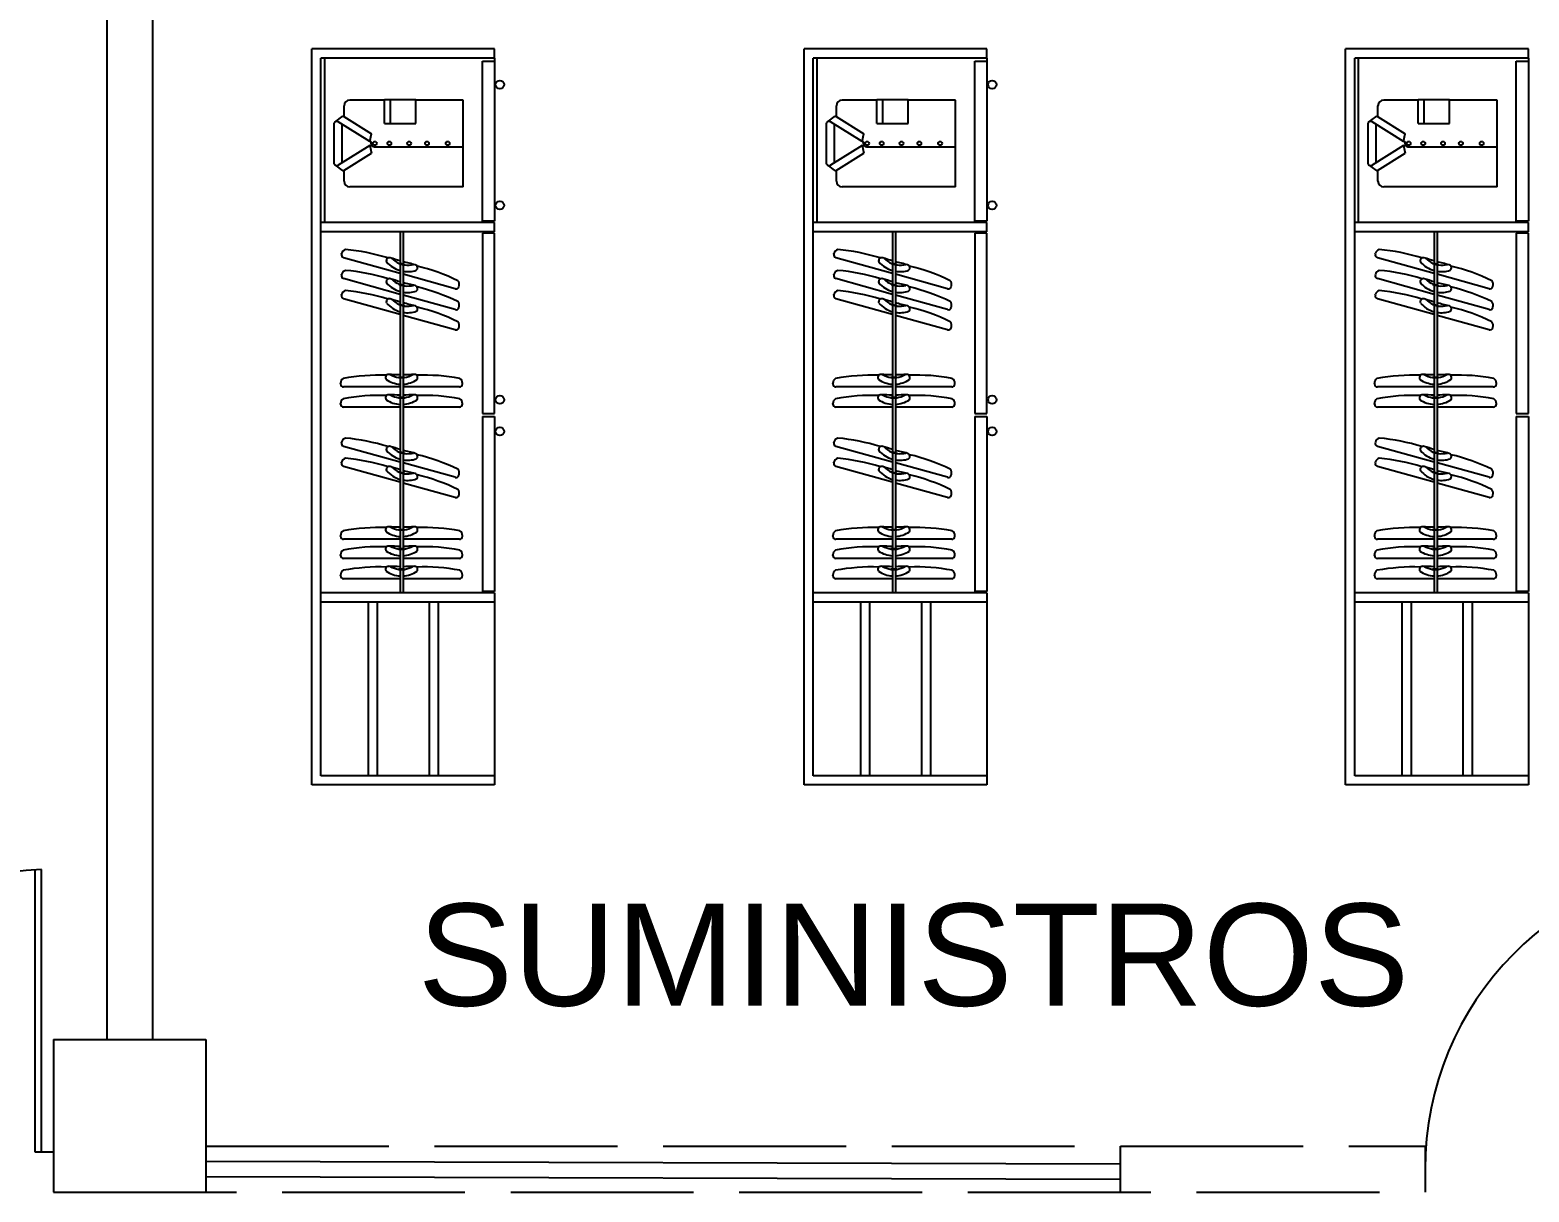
# Model space of a CAD drawing. Header units: millimetres. Extents: x -10 to 320, y -26 to 94.
# Drawn here: x 187.782 to 192.7, y 21.578 to 25.392 of the extents above; entities that cross this region are included whole.
import ezdxf

# ---------------------------------------------------------------- set-up
doc = ezdxf.new("R2010")
doc.units = ezdxf.units.MM
doc.header["$LTSCALE"] = 0.05
doc.linetypes.add('ACAD_ISO02W100', pattern=[15, 12, -3])
for name, color, linetype in [('FURN-L', 1, 'Continuous'), ('FURN-T', 2, 'Continuous'), ('PDF_Text', 7, 'Continuous')]:
    doc.layers.add(name, color=color, linetype=linetype)
doc.styles.add('PDF ArialMT', font='arial.ttf')

msp = doc.modelspace()

# ---------------------------------------------------------------- linework, layer by layer
for p, q in [((188.0343, 29.0783), (188.0343, 22.0784)), ((188.1843, 29.0783), (188.1843, 22.0784)), ((187.7996, 21.7092), (187.7996, 22.6354)), ((187.8196, 21.7092), (187.8196, 22.6364)), ((187.8592, 22.0784), (187.8592, 21.5784)), ((188.3593, 22.0784), (188.3593, 21.5784)), ((187.8592, 21.7092), (187.7996, 21.7094)), ((191.3592, 21.7284), (191.3592, 21.5784)), ((192.3592, 21.7284), (192.3592, 21.5784)), ((191.3592, 21.6699), (188.359, 21.6784)), ((192.3593, 21.6671), (192.3592, 21.6671)), ((191.3592, 21.6199), (188.3589, 21.6284))]:
    msp.add_line(p, q)
at = {"linetype": 'ACAD_ISO02W100'}
for p, q in [((187.8592, 22.0784), (188.3593, 22.0784)), ((188.3593, 21.7284), (192.3592, 21.7284)), ((187.8592, 21.5784), (192.3592, 21.5784)), ((187.8592, 21.5784), (192.3592, 21.5784))]:
    msp.add_line(p, q, dxfattribs=at)
for centre, start in [((187.8593, 21.6371), 92.2691), ((193.3592, 21.6555), 90.5476)]:
    msp.add_arc(centre, 1, start, 180.162)
at = {"layer": 'FURN-L', "color": 7}
for p, q in [((188.7489, 24.7593), (188.7489, 25.2993)), ((190.3641, 24.7593), (190.3641, 25.2993)), ((192.1408, 24.7593), (192.1408, 25.2993)), ((188.8125, 25.1062), (188.8125, 25.1424)), ((188.9447, 25.1614), (188.8315, 25.1614)), ((188.9447, 25.1636), (189.0476, 25.1636)), ((188.9447, 25.0848), (188.9447, 25.1636)), ((188.9645, 25.0848), (188.9645, 25.1636)), ((189.0476, 25.0848), (189.0476, 25.1636)), ((189.2034, 25.1614), (189.0476, 25.1614)), ((189.2034, 24.8764), (189.2034, 25.1614)), ((190.4278, 25.1062), (190.4278, 25.1424)), ((190.5599, 25.1614), (190.4468, 25.1614)), ((190.5599, 25.1636), (190.6628, 25.1636)), ((190.5599, 25.0848), (190.5599, 25.1636)), ((190.5797, 25.0848), (190.5797, 25.1636)), ((190.6628, 25.0848), (190.6628, 25.1636)), ((190.8186, 25.1614), (190.6628, 25.1614)), ((190.8186, 24.8764), (190.8186, 25.1614)), ((192.2045, 25.1062), (192.2045, 25.1424)), ((192.3366, 25.1614), (192.2235, 25.1614)), ((192.3366, 25.1636), (192.4395, 25.1636)), ((192.3366, 25.0848), (192.3366, 25.1636)), ((192.3564, 25.0848), (192.3564, 25.1636)), ((192.4395, 25.0848), (192.4395, 25.1636)), ((192.5953, 25.1614), (192.4395, 25.1614)), ((192.5953, 24.8764), (192.5953, 25.1614)), ((188.7817, 25.0888), (188.8052, 25.1068)), ((188.8968, 25.0256), (188.7935, 25.0901)), ((188.8115, 25.1071), (188.9023, 25.0507)), ((188.9447, 25.0848), (189.0476, 25.0848)), ((190.3969, 25.0888), (190.4204, 25.1068)), ((190.512, 25.0256), (190.4088, 25.0901)), ((190.4267, 25.1071), (190.5175, 25.0507)), ((190.5599, 25.0848), (190.6628, 25.0848)), ((192.1736, 25.0888), (192.1971, 25.1068)), ((192.2887, 25.0256), (192.1855, 25.0901)), ((192.2034, 25.1071), (192.2942, 25.0507)), ((192.3366, 25.0848), (192.4395, 25.0848)), ((188.7789, 25.0811), (188.7789, 24.9558)), ((188.8055, 25.0806), (188.8055, 24.9573)), ((188.8968, 25.0256), (188.9023, 25.0507)), ((190.3941, 25.0811), (190.3941, 24.9558)), ((190.4208, 25.0806), (190.4208, 24.9573)), ((190.512, 25.0256), (190.5175, 25.0507)), ((192.1708, 25.0811), (192.1708, 24.9558)), ((192.1975, 25.0806), (192.1975, 24.9573)), ((192.2887, 25.0256), (192.2942, 25.0507)), ((188.8968, 25.0122), (188.7935, 24.9478)), ((188.8115, 24.9308), (188.9023, 24.9871)), ((188.8968, 25.0256), (188.8977, 25.0256)), ((188.8968, 25.0122), (188.8977, 25.0122)), ((188.8968, 25.0122), (188.9023, 24.9871)), ((188.8977, 25.0256), (188.9015, 25.0256)), ((188.8977, 25.0122), (188.9034, 25.0122)), ((188.9015, 25.0179), (188.9015, 25.0256)), ((188.911, 25.0084), (189.2043, 25.0084)), ((190.512, 25.0122), (190.4088, 24.9478)), ((190.4267, 24.9308), (190.5175, 24.9871)), ((190.512, 25.0256), (190.5129, 25.0256)), ((190.512, 25.0122), (190.5129, 25.0122)), ((190.512, 25.0122), (190.5175, 24.9871)), ((190.5129, 25.0256), (190.5167, 25.0256)), ((190.5129, 25.0122), (190.5186, 25.0122)), ((190.5167, 25.0179), (190.5167, 25.0256)), ((190.5262, 25.0084), (190.8195, 25.0084)), ((192.2887, 25.0122), (192.1855, 24.9478)), ((192.2034, 24.9308), (192.2942, 24.9871)), ((192.2887, 25.0256), (192.2896, 25.0256)), ((192.2887, 25.0122), (192.2896, 25.0122)), ((192.2887, 25.0122), (192.2942, 24.9871)), ((192.2896, 25.0256), (192.2934, 25.0256)), ((192.2896, 25.0122), (192.2953, 25.0122)), ((192.2934, 25.0179), (192.2934, 25.0256)), ((192.3029, 25.0084), (192.5962, 25.0084)), ((188.7817, 24.949), (188.8052, 24.931)), ((190.3969, 24.949), (190.4204, 24.931)), ((192.1736, 24.949), (192.1971, 24.931)), ((188.8125, 24.8954), (188.8125, 24.9316)), ((190.4278, 24.8954), (190.4278, 24.9316)), ((192.2045, 24.8954), (192.2045, 24.9316)), ((189.2034, 24.8764), (188.8315, 24.8764)), ((190.8186, 24.8764), (190.4468, 24.8764)), ((192.5953, 24.8764), (192.2235, 24.8764)), ((188.9963, 24.7293), (188.9963, 23.5493)), ((189.0063, 24.7293), (189.0063, 23.5493)), ((190.6116, 24.7293), (190.6116, 23.5493)), ((190.6216, 24.7293), (190.6216, 23.5493)), ((192.3883, 24.7293), (192.3883, 23.5493)), ((192.3983, 24.7293), (192.3983, 23.5493)), ((188.8039, 24.6564), (188.8043, 24.6579)), ((188.9963, 24.5926), (188.8109, 24.6441)), ((190.4191, 24.6564), (190.4196, 24.6579)), ((190.6116, 24.5926), (190.4261, 24.6441)), ((192.1958, 24.6564), (192.1962, 24.6579)), ((192.3883, 24.5926), (192.2028, 24.6441)), ((188.9933, 24.626), (188.9928, 24.6242)), ((189.0112, 24.6191), (188.9928, 24.6242)), ((189.0117, 24.6209), (188.9933, 24.626)), ((189.177, 24.5425), (189.0063, 24.5898)), ((189.0117, 24.6209), (189.0112, 24.6191)), ((190.6085, 24.626), (190.608, 24.6242)), ((190.6264, 24.6191), (190.608, 24.6242)), ((190.6269, 24.6209), (190.6085, 24.626)), ((190.7923, 24.5425), (190.6216, 24.5898)), ((190.6269, 24.6209), (190.6264, 24.6191)), ((192.3852, 24.626), (192.3847, 24.6242)), ((192.4031, 24.6191), (192.3847, 24.6242)), ((192.4036, 24.6209), (192.3852, 24.626)), ((192.5689, 24.5425), (192.3983, 24.5898)), ((192.4036, 24.6209), (192.4031, 24.6191)), ((188.8039, 24.5878), (188.8043, 24.5893)), ((188.9963, 24.524), (188.8109, 24.5755)), ((188.9933, 24.5574), (188.9928, 24.5556)), ((189.0112, 24.5505), (188.9928, 24.5556)), ((189.0117, 24.5523), (188.9933, 24.5574)), ((189.0117, 24.5523), (189.0112, 24.5505)), ((189.1893, 24.5494), (189.1897, 24.5509)), ((190.4191, 24.5878), (190.4196, 24.5893)), ((190.6116, 24.524), (190.4261, 24.5755)), ((190.6085, 24.5574), (190.608, 24.5556)), ((190.6264, 24.5505), (190.608, 24.5556)), ((190.6269, 24.5523), (190.6085, 24.5574)), ((190.6269, 24.5523), (190.6264, 24.5505)), ((190.8046, 24.5494), (190.805, 24.5509)), ((192.1958, 24.5878), (192.1962, 24.5893)), ((192.3883, 24.524), (192.2028, 24.5755)), ((192.3852, 24.5574), (192.3847, 24.5556)), ((192.4031, 24.5505), (192.3847, 24.5556)), ((192.4036, 24.5523), (192.3852, 24.5574)), ((192.4036, 24.5523), (192.4031, 24.5505)), ((192.5813, 24.5494), (192.5817, 24.5509)), ((188.8039, 24.5216), (188.8043, 24.5231)), ((188.9963, 24.4578), (188.8109, 24.5093)), ((189.177, 24.4739), (189.0063, 24.5212)), ((190.4191, 24.5216), (190.4196, 24.5231)), ((190.6116, 24.4578), (190.4261, 24.5093)), ((190.7923, 24.4739), (190.6216, 24.5212)), ((192.1958, 24.5216), (192.1962, 24.5231)), ((192.3883, 24.4578), (192.2028, 24.5093)), ((192.5689, 24.4739), (192.3983, 24.5212)), ((188.9933, 24.4912), (188.9928, 24.4894)), ((189.0112, 24.4843), (188.9928, 24.4894)), ((189.0117, 24.4861), (188.9933, 24.4912)), ((189.177, 24.4077), (189.0063, 24.455)), ((189.0117, 24.4861), (189.0112, 24.4843)), ((189.1893, 24.4808), (189.1897, 24.4823)), ((190.6085, 24.4912), (190.608, 24.4894)), ((190.6264, 24.4843), (190.608, 24.4894)), ((190.6269, 24.4861), (190.6085, 24.4912)), ((190.7923, 24.4077), (190.6216, 24.455)), ((190.6269, 24.4861), (190.6264, 24.4843)), ((190.8046, 24.4808), (190.805, 24.4823)), ((192.3852, 24.4912), (192.3847, 24.4894)), ((192.4031, 24.4843), (192.3847, 24.4894)), ((192.4036, 24.4861), (192.3852, 24.4912)), ((192.5689, 24.4077), (192.3983, 24.455)), ((192.4036, 24.4861), (192.4031, 24.4843)), ((192.5813, 24.4808), (192.5817, 24.4823)), ((189.1893, 24.4146), (189.1897, 24.4161)), ((190.8046, 24.4146), (190.805, 24.4161)), ((192.5813, 24.4146), (192.5817, 24.4161)), ((188.9916, 24.2515), (188.9916, 24.2496)), ((189.0107, 24.2515), (188.9916, 24.2515)), ((189.0107, 24.2496), (188.9916, 24.2496)), ((189.0107, 24.2515), (189.0107, 24.2496)), ((190.6068, 24.2515), (190.6068, 24.2496)), ((190.6259, 24.2515), (190.6068, 24.2515)), ((190.6259, 24.2496), (190.6068, 24.2496)), ((190.6259, 24.2515), (190.6259, 24.2496)), ((192.3835, 24.2515), (192.3835, 24.2496)), ((192.4026, 24.2515), (192.3835, 24.2515)), ((192.4026, 24.2496), (192.3835, 24.2496)), ((192.4026, 24.2515), (192.4026, 24.2496)), ((188.8009, 24.2302), (188.8009, 24.2317)), ((188.9963, 24.2202), (188.8109, 24.2202)), ((189.1909, 24.2202), (189.0063, 24.2202)), ((189.2009, 24.2302), (189.2009, 24.2317)), ((190.4162, 24.2302), (190.4162, 24.2317)), ((190.6116, 24.2202), (190.4262, 24.2202)), ((190.8062, 24.2202), (190.6216, 24.2202)), ((190.8162, 24.2302), (190.8162, 24.2317)), ((192.1929, 24.2302), (192.1929, 24.2317)), ((192.3883, 24.2202), (192.2029, 24.2202)), ((192.5829, 24.2202), (192.3983, 24.2202)), ((192.5929, 24.2302), (192.5929, 24.2317)), ((188.8009, 24.1638), (188.8009, 24.1653)), ((188.9963, 24.1538), (188.8109, 24.1538)), ((189.0107, 24.1851), (188.9916, 24.1851)), ((188.9916, 24.1851), (188.9916, 24.1832)), ((189.0107, 24.1832), (188.9916, 24.1832)), ((189.1909, 24.1538), (189.0063, 24.1538)), ((189.0107, 24.1851), (189.0107, 24.1832)), ((189.2009, 24.1638), (189.2009, 24.1653)), ((190.4162, 24.1638), (190.4162, 24.1653)), ((190.6116, 24.1538), (190.4262, 24.1538)), ((190.6259, 24.1851), (190.6068, 24.1851)), ((190.6068, 24.1851), (190.6068, 24.1832)), ((190.6259, 24.1832), (190.6068, 24.1832)), ((190.8062, 24.1538), (190.6216, 24.1538)), ((190.6259, 24.1851), (190.6259, 24.1832)), ((190.8162, 24.1638), (190.8162, 24.1653)), ((192.1929, 24.1638), (192.1929, 24.1653)), ((192.3883, 24.1538), (192.2029, 24.1538)), ((192.4026, 24.1851), (192.3835, 24.1851)), ((192.3835, 24.1851), (192.3835, 24.1832)), ((192.4026, 24.1832), (192.3835, 24.1832)), ((192.5829, 24.1538), (192.3983, 24.1538)), ((192.4026, 24.1851), (192.4026, 24.1832)), ((192.5929, 24.1638), (192.5929, 24.1653)), ((188.8039, 24.0375), (188.8043, 24.039)), ((188.9963, 23.9737), (188.8109, 24.0252)), ((188.9933, 24.0071), (188.9928, 24.0053)), ((189.0112, 24.0002), (188.9928, 24.0053)), ((189.0117, 24.002), (188.9933, 24.0071)), ((189.0117, 24.002), (189.0112, 24.0002)), ((190.4191, 24.0375), (190.4196, 24.039)), ((190.6116, 23.9737), (190.4261, 24.0252)), ((190.6085, 24.0071), (190.608, 24.0053)), ((190.6264, 24.0002), (190.608, 24.0053)), ((190.6269, 24.002), (190.6085, 24.0071)), ((190.6269, 24.002), (190.6264, 24.0002)), ((192.1958, 24.0375), (192.1962, 24.039)), ((192.3883, 23.9737), (192.2028, 24.0252)), ((192.3852, 24.0071), (192.3847, 24.0053)), ((192.4031, 24.0002), (192.3847, 24.0053)), ((192.4036, 24.002), (192.3852, 24.0071)), ((192.4036, 24.002), (192.4031, 24.0002)), ((188.8039, 23.9713), (188.8043, 23.9728)), ((188.9963, 23.9075), (188.8109, 23.959)), ((189.177, 23.9236), (189.0063, 23.9709)), ((190.4191, 23.9713), (190.4196, 23.9728)), ((190.6116, 23.9075), (190.4261, 23.959)), ((190.7923, 23.9236), (190.6216, 23.9709)), ((192.1958, 23.9713), (192.1962, 23.9728)), ((192.3883, 23.9075), (192.2028, 23.959)), ((192.5689, 23.9236), (192.3983, 23.9709)), ((188.9933, 23.9409), (188.9928, 23.9391)), ((189.0112, 23.934), (188.9928, 23.9391)), ((189.0117, 23.9358), (188.9933, 23.9409)), ((189.177, 23.8574), (189.0063, 23.9048)), ((189.0117, 23.9358), (189.0112, 23.934)), ((189.1893, 23.9305), (189.1897, 23.932)), ((190.6085, 23.9409), (190.608, 23.9391)), ((190.6264, 23.934), (190.608, 23.9391)), ((190.6269, 23.9358), (190.6085, 23.9409)), ((190.7923, 23.8574), (190.6216, 23.9048)), ((190.6269, 23.9358), (190.6264, 23.934)), ((190.8046, 23.9305), (190.805, 23.932)), ((192.3852, 23.9409), (192.3847, 23.9391)), ((192.4031, 23.934), (192.3847, 23.9391)), ((192.4036, 23.9358), (192.3852, 23.9409)), ((192.5689, 23.8574), (192.3983, 23.9048)), ((192.4036, 23.9358), (192.4031, 23.934)), ((192.5813, 23.9305), (192.5817, 23.932)), ((189.1893, 23.8643), (189.1897, 23.8658)), ((190.8046, 23.8643), (190.805, 23.8658)), ((192.5813, 23.8643), (192.5817, 23.8658)), ((188.8009, 23.7304), (188.8009, 23.7319)), ((188.9963, 23.7204), (188.8109, 23.7204)), ((188.9916, 23.7517), (188.9916, 23.7498)), ((189.0107, 23.7517), (188.9916, 23.7517)), ((189.0107, 23.7498), (188.9916, 23.7498)), ((189.1909, 23.7204), (189.0063, 23.7204)), ((189.0107, 23.7517), (189.0107, 23.7498)), ((189.2009, 23.7304), (189.2009, 23.7319)), ((190.4162, 23.7304), (190.4162, 23.7319)), ((190.6116, 23.7204), (190.4262, 23.7204)), ((190.6068, 23.7517), (190.6068, 23.7498)), ((190.6259, 23.7517), (190.6068, 23.7517)), ((190.6259, 23.7498), (190.6068, 23.7498)), ((190.8062, 23.7204), (190.6216, 23.7204)), ((190.6259, 23.7517), (190.6259, 23.7498)), ((190.8162, 23.7304), (190.8162, 23.7319)), ((192.1929, 23.7304), (192.1929, 23.7319)), ((192.3883, 23.7204), (192.2029, 23.7204)), ((192.3835, 23.7517), (192.3835, 23.7498)), ((192.4026, 23.7517), (192.3835, 23.7517)), ((192.4026, 23.7498), (192.3835, 23.7498)), ((192.5829, 23.7204), (192.3983, 23.7204)), ((192.4026, 23.7517), (192.4026, 23.7498)), ((192.5929, 23.7304), (192.5929, 23.7319)), ((188.8009, 23.6673), (188.8009, 23.6688)), ((188.9963, 23.6573), (188.8109, 23.6573)), ((189.0107, 23.6886), (188.9916, 23.6886)), ((188.9916, 23.6886), (188.9916, 23.6867)), ((189.0107, 23.6867), (188.9916, 23.6867)), ((189.1909, 23.6573), (189.0063, 23.6573)), ((189.0107, 23.6886), (189.0107, 23.6867)), ((189.2009, 23.6673), (189.2009, 23.6688)), ((190.4162, 23.6673), (190.4162, 23.6688)), ((190.6116, 23.6573), (190.4262, 23.6573)), ((190.6259, 23.6886), (190.6068, 23.6886)), ((190.6068, 23.6886), (190.6068, 23.6867)), ((190.6259, 23.6867), (190.6068, 23.6867)), ((190.8062, 23.6573), (190.6216, 23.6573)), ((190.6259, 23.6886), (190.6259, 23.6867)), ((190.8162, 23.6673), (190.8162, 23.6688)), ((192.1929, 23.6673), (192.1929, 23.6688)), ((192.3883, 23.6573), (192.2029, 23.6573)), ((192.4026, 23.6886), (192.3835, 23.6886)), ((192.3835, 23.6886), (192.3835, 23.6867)), ((192.4026, 23.6867), (192.3835, 23.6867)), ((192.5829, 23.6573), (192.3983, 23.6573)), ((192.4026, 23.6886), (192.4026, 23.6867)), ((192.5929, 23.6673), (192.5929, 23.6688)), ((188.9916, 23.6222), (188.9916, 23.6203)), ((189.0107, 23.6222), (188.9916, 23.6222)), ((189.0107, 23.6203), (188.9916, 23.6203)), ((189.0107, 23.6222), (189.0107, 23.6203)), ((190.6068, 23.6222), (190.6068, 23.6203)), ((190.6259, 23.6222), (190.6068, 23.6222)), ((190.6259, 23.6203), (190.6068, 23.6203)), ((190.6259, 23.6222), (190.6259, 23.6203)), ((192.3835, 23.6222), (192.3835, 23.6203)), ((192.4026, 23.6222), (192.3835, 23.6222)), ((192.4026, 23.6203), (192.3835, 23.6203)), ((192.4026, 23.6222), (192.4026, 23.6203)), ((188.8009, 23.6009), (188.8009, 23.6024)), ((188.9963, 23.5909), (188.8109, 23.5909)), ((189.1909, 23.5909), (189.0063, 23.5909)), ((189.2009, 23.6009), (189.2009, 23.6024)), ((190.4162, 23.6009), (190.4162, 23.6024)), ((190.6116, 23.5909), (190.4262, 23.5909)), ((190.8062, 23.5909), (190.6216, 23.5909)), ((190.8162, 23.6009), (190.8162, 23.6024)), ((192.1929, 23.6009), (192.1929, 23.6024)), ((192.3883, 23.5909), (192.2029, 23.5909)), ((192.5829, 23.5909), (192.3983, 23.5909)), ((192.5929, 23.6009), (192.5929, 23.6024))]:
    msp.add_line(p, q, dxfattribs=at)
for centre, radius in [((189.3235, 25.2124), 0.0137), ((190.9388, 25.2124), 0.0137), ((188.9134, 25.0194), 0.0063), ((188.9611, 25.0194), 0.0063), ((189.026, 25.0194), 0.0063), ((189.0847, 25.0194), 0.0063), ((189.1526, 25.0194), 0.0063), ((190.5286, 25.0194), 0.0063), ((190.5764, 25.0194), 0.0063), ((190.6412, 25.0194), 0.0063), ((190.6999, 25.0194), 0.0063), ((190.7679, 25.0194), 0.0063), ((192.3053, 25.0194), 0.0063), ((192.353, 25.0194), 0.0063), ((192.4179, 25.0194), 0.0063), ((192.4766, 25.0194), 0.0063), ((192.5446, 25.0194), 0.0063), ((189.3235, 24.8161), 0.0137), ((190.9388, 24.8161), 0.0137), ((189.3235, 24.1782), 0.0137), ((190.9388, 24.1782), 0.0137), ((189.3235, 24.0741), 0.0137), ((190.9388, 24.0741), 0.0137)]:
    msp.add_circle(centre, radius, dxfattribs=at)
for centre, radius, start, end in [((188.8315, 25.1424), 0.019, 90, 180), ((190.4468, 25.1424), 0.019, 90, 180), ((192.2235, 25.1424), 0.019, 90, 180), ((188.7884, 25.0821), 0.0095, 57.2243, 180), ((188.8085, 25.1034), 0.00475, 50.6179, 134.086), ((190.4036, 25.0821), 0.0095, 57.2243, 180), ((190.4237, 25.1034), 0.00475, 50.6179, 134.086), ((192.1803, 25.0821), 0.0095, 57.2243, 180), ((192.2004, 25.1034), 0.00475, 50.6179, 134.086), ((188.911, 25.0179), 0.0095, 180, 270), ((190.5262, 25.0179), 0.0095, 180, 270), ((192.3029, 25.0179), 0.0095, 180, 270), ((188.7884, 24.9558), 0.0095, 180, 302.7757), ((190.4036, 24.9558), 0.0095, 180, 302.7757), ((192.1803, 24.9558), 0.0095, 180, 302.7757), ((188.8085, 24.9345), 0.00475, 225.914, 309.3821), ((188.8315, 24.8954), 0.019, 180, 270), ((190.4237, 24.9345), 0.00475, 225.914, 309.3821), ((190.4468, 24.8954), 0.019, 180, 270), ((192.2004, 24.9345), 0.00475, 225.914, 309.3821), ((192.2235, 24.8954), 0.019, 180, 270), ((188.8135, 24.6537), 0.01, 164.4857, 254.4857), ((188.8224, 24.6535), 0.0186, 107.8829, 166.3477), ((188.7556, 23.9975), 0.6765, 72.6919, 84.8202), ((188.9611, 24.6343), 0.01, 71.2987, 202.8141), ((188.1621, 22.048), 2.7169, 72.1187, 72.8281), ((189.0344, 24.7113), 0.0952, 226.6612, 244.524), ((190.4288, 24.6537), 0.01, 164.4857, 254.4857), ((190.4376, 24.6535), 0.0186, 107.8829, 166.3477), ((190.3709, 23.9975), 0.6765, 72.6919, 84.8202), ((190.5763, 24.6343), 0.01, 71.2987, 202.8141), ((189.7774, 22.048), 2.7169, 72.1187, 72.8281), ((190.6496, 24.7113), 0.0952, 226.6612, 244.524), ((192.2055, 24.6537), 0.01, 164.4857, 254.4857), ((192.2143, 24.6535), 0.0186, 107.8829, 166.3477), ((192.1475, 23.9975), 0.6765, 72.6919, 84.8202), ((192.353, 24.6343), 0.01, 71.2987, 202.8141), ((191.5541, 22.048), 2.7169, 72.1187, 72.8281), ((192.4263, 24.7113), 0.0952, 226.6612, 244.524), ((188.8224, 24.5849), 0.0186, 107.8829, 166.3477), ((188.7556, 23.9289), 0.6765, 72.6919, 84.8202), ((189.0222, 24.6913), 0.0931, 220.8468, 253.9483), ((188.3951, 21.9833), 2.7169, 76.1433, 76.9977), ((189.0206, 24.6917), 0.0931, 261.2136, 288.1246), ((189.0205, 24.7152), 0.0952, 264.4474, 282.3103), ((189.0436, 24.6113), 0.01, 306.1573, 77.6727), ((188.9069, 24.0018), 0.6319, 63.7916, 76.7296), ((190.4376, 24.5849), 0.0186, 107.8829, 166.3477), ((190.3709, 23.9289), 0.6765, 72.6919, 84.8202), ((190.6375, 24.6913), 0.0931, 220.8468, 253.9483), ((190.0103, 21.9833), 2.7169, 76.1433, 76.9977), ((190.6358, 24.6917), 0.0931, 261.2136, 288.1246), ((190.6357, 24.7152), 0.0952, 264.4474, 282.3103), ((190.6588, 24.6113), 0.01, 306.1573, 77.6727), ((190.5222, 24.0018), 0.6319, 63.7916, 76.7296), ((192.2143, 24.5849), 0.0186, 107.8829, 166.3477), ((192.1475, 23.9289), 0.6765, 72.6919, 84.8202), ((192.4142, 24.6913), 0.0931, 220.8468, 253.9483), ((191.787, 21.9833), 2.7169, 76.1433, 76.9977), ((192.4125, 24.6917), 0.0931, 261.2136, 288.1246), ((192.4124, 24.7152), 0.0952, 264.4474, 282.3103), ((192.4355, 24.6113), 0.01, 306.1573, 77.6727), ((192.2989, 24.0018), 0.6319, 63.7916, 76.7296), ((188.8135, 24.5851), 0.01, 164.4857, 254.4857), ((188.9611, 24.5657), 0.01, 71.2987, 202.8141), ((189.0222, 24.6226), 0.0931, 220.8468, 253.9483), ((188.1621, 21.9794), 2.7169, 72.1187, 72.8281), ((189.0344, 24.6427), 0.0952, 226.6612, 244.524), ((188.3951, 21.9147), 2.7169, 76.1433, 76.9977), ((189.0205, 24.6465), 0.0952, 264.4474, 282.3103), ((189.0436, 24.5427), 0.01, 306.1573, 77.6727), ((188.9069, 23.9332), 0.6319, 63.7916, 76.7296), ((189.1797, 24.5521), 0.01, 254.4857, 344.4857), ((189.172, 24.5565), 0.0186, 342.6238, 41.0885), ((190.4288, 24.5851), 0.01, 164.4857, 254.4857), ((190.5763, 24.5657), 0.01, 71.2987, 202.8141), ((190.6375, 24.6226), 0.0931, 220.8468, 253.9483), ((189.7774, 21.9794), 2.7169, 72.1187, 72.8281), ((190.6496, 24.6427), 0.0952, 226.6612, 244.524), ((190.0103, 21.9147), 2.7169, 76.1433, 76.9977), ((190.6357, 24.6465), 0.0952, 264.4474, 282.3103), ((190.6588, 24.5427), 0.01, 306.1573, 77.6727), ((190.5222, 23.9332), 0.6319, 63.7916, 76.7296), ((190.7949, 24.5521), 0.01, 254.4857, 344.4857), ((190.7872, 24.5565), 0.0186, 342.6238, 41.0885), ((192.2055, 24.5851), 0.01, 164.4857, 254.4857), ((192.353, 24.5657), 0.01, 71.2987, 202.8141), ((192.4142, 24.6226), 0.0931, 220.8468, 253.9483), ((191.5541, 21.9794), 2.7169, 72.1187, 72.8281), ((192.4263, 24.6427), 0.0952, 226.6612, 244.524), ((191.787, 21.9147), 2.7169, 76.1433, 76.9977), ((192.4124, 24.6465), 0.0952, 264.4474, 282.3103), ((192.4355, 24.5427), 0.01, 306.1573, 77.6727), ((192.2989, 23.9332), 0.6319, 63.7916, 76.7296), ((192.5716, 24.5521), 0.01, 254.4857, 344.4857), ((192.5639, 24.5565), 0.0186, 342.6238, 41.0885), ((188.8135, 24.5189), 0.01, 164.4857, 254.4857), ((188.8224, 24.5187), 0.0186, 107.8829, 166.3477), ((188.7556, 23.8627), 0.6765, 72.6919, 84.8202), ((188.9611, 24.4995), 0.01, 71.2987, 202.8141), ((189.0222, 24.5565), 0.0931, 220.8468, 253.9483), ((188.1621, 21.9132), 2.7169, 72.1187, 72.8281), ((189.0344, 24.5765), 0.0952, 226.6612, 244.524), ((189.0206, 24.6231), 0.0931, 261.2136, 288.1246), ((188.3951, 21.8485), 2.7169, 76.1433, 76.9977), ((189.172, 24.4879), 0.0186, 342.6238, 41.0885), ((190.4288, 24.5189), 0.01, 164.4857, 254.4857), ((190.4376, 24.5187), 0.0186, 107.8829, 166.3477), ((190.3709, 23.8627), 0.6765, 72.6919, 84.8202), ((190.5763, 24.4995), 0.01, 71.2987, 202.8141), ((190.6375, 24.5565), 0.0931, 220.8468, 253.9483), ((189.7774, 21.9132), 2.7169, 72.1187, 72.8281), ((190.6496, 24.5765), 0.0952, 226.6612, 244.524), ((190.6358, 24.6231), 0.0931, 261.2136, 288.1246), ((190.0103, 21.8485), 2.7169, 76.1433, 76.9977), ((190.7872, 24.4879), 0.0186, 342.6238, 41.0885), ((192.2055, 24.5189), 0.01, 164.4857, 254.4857), ((192.2143, 24.5187), 0.0186, 107.8829, 166.3477), ((192.1475, 23.8627), 0.6765, 72.6919, 84.8202), ((192.353, 24.4995), 0.01, 71.2987, 202.8141), ((192.4142, 24.5565), 0.0931, 220.8468, 253.9483), ((191.5541, 21.9132), 2.7169, 72.1187, 72.8281), ((192.4263, 24.5765), 0.0952, 226.6612, 244.524), ((192.4125, 24.6231), 0.0931, 261.2136, 288.1246), ((191.787, 21.8485), 2.7169, 76.1433, 76.9977), ((192.5639, 24.4879), 0.0186, 342.6238, 41.0885), ((189.0206, 24.5569), 0.0931, 261.2136, 288.1246), ((189.0205, 24.5804), 0.0952, 264.4474, 282.3103), ((189.0436, 24.4765), 0.01, 306.1573, 77.6727), ((188.9069, 23.867), 0.6319, 63.7916, 76.7296), ((189.1797, 24.4835), 0.01, 254.4857, 344.4857), ((190.6358, 24.5569), 0.0931, 261.2136, 288.1246), ((190.6357, 24.5804), 0.0952, 264.4474, 282.3103), ((190.6588, 24.4765), 0.01, 306.1573, 77.6727), ((190.5222, 23.867), 0.6319, 63.7916, 76.7296), ((190.7949, 24.4835), 0.01, 254.4857, 344.4857), ((192.4125, 24.5569), 0.0931, 261.2136, 288.1246), ((192.4124, 24.5804), 0.0952, 264.4474, 282.3103), ((192.4355, 24.4765), 0.01, 306.1573, 77.6727), ((192.2989, 23.867), 0.6319, 63.7916, 76.7296), ((192.5716, 24.4835), 0.01, 254.4857, 344.4857), ((189.1797, 24.4173), 0.01, 254.4857, 344.4857), ((189.172, 24.4217), 0.0186, 342.6238, 41.0885), ((190.7949, 24.4173), 0.01, 254.4857, 344.4857), ((190.7872, 24.4217), 0.0186, 342.6238, 41.0885), ((192.5716, 24.4173), 0.01, 254.4857, 344.4857), ((192.5639, 24.4217), 0.0186, 342.6238, 41.0885), ((188.8195, 24.2323), 0.0186, 123.3972, 181.8619), ((188.9307, 23.5823), 0.6765, 88.2062, 100.3345), ((188.9583, 24.2509), 0.01, 86.813, 218.3284), ((188.8803, 21.5451), 2.7169, 87.5512, 88.3424), ((189.0083, 24.3447), 0.0952, 242.1755, 260.0383), ((189.122, 21.5451), 2.7169, 91.6576, 92.4488), ((188.9939, 24.3447), 0.0952, 279.9617, 297.8245), ((189.044, 24.2509), 0.01, 321.6716, 93.187), ((189.0753, 23.627), 0.6319, 79.3059, 92.2439), ((189.1823, 24.2323), 0.0186, 358.1381, 56.6028), ((190.4348, 24.2323), 0.0186, 123.3972, 181.8619), ((190.5459, 23.5823), 0.6765, 88.2062, 100.3345), ((190.5735, 24.2509), 0.01, 86.813, 218.3284), ((190.4955, 21.5451), 2.7169, 87.5512, 88.3424), ((190.6236, 24.3447), 0.0952, 242.1755, 260.0383), ((190.7372, 21.5451), 2.7169, 91.6576, 92.4488), ((190.6092, 24.3447), 0.0952, 279.9617, 297.8245), ((190.6592, 24.2509), 0.01, 321.6716, 93.187), ((190.6906, 23.627), 0.6319, 79.3059, 92.2439), ((190.7976, 24.2323), 0.0186, 358.1381, 56.6028), ((192.2115, 24.2323), 0.0186, 123.3972, 181.8619), ((192.3226, 23.5823), 0.6765, 88.2062, 100.3345), ((192.3502, 24.2509), 0.01, 86.813, 218.3284), ((192.2722, 21.5451), 2.7169, 87.5512, 88.3424), ((192.4002, 24.3447), 0.0952, 242.1755, 260.0383), ((192.5139, 21.5451), 2.7169, 91.6576, 92.4488), ((192.3859, 24.3447), 0.0952, 279.9617, 297.8245), ((192.4359, 24.2509), 0.01, 321.6716, 93.187), ((192.4673, 23.627), 0.6319, 79.3059, 92.2439), ((192.5743, 24.2323), 0.0186, 358.1381, 56.6028), ((188.8109, 24.2302), 0.01, 180, 270), ((189.002, 24.3221), 0.0931, 236.3611, 266.5112), ((189.0003, 24.3221), 0.0931, 273.7473, 303.6389), ((189.1909, 24.2302), 0.01, 270, 0), ((190.4262, 24.2302), 0.01, 180, 270), ((190.6172, 24.3221), 0.0931, 236.3611, 266.5112), ((190.6155, 24.3221), 0.0931, 273.7473, 303.6389), ((190.8062, 24.2302), 0.01, 270, 0), ((192.2029, 24.2302), 0.01, 180, 270), ((192.3939, 24.3221), 0.0931, 236.3611, 266.5112), ((192.3922, 24.3221), 0.0931, 273.7473, 303.6389), ((192.5829, 24.2302), 0.01, 270, 0), ((188.8195, 24.1659), 0.0186, 123.3972, 181.8619), ((188.8109, 24.1638), 0.01, 180, 270), ((188.9307, 23.5159), 0.6765, 88.2062, 100.3345), ((188.9583, 24.1845), 0.01, 86.813, 218.3284), ((189.002, 24.2557), 0.0931, 236.3611, 266.5112), ((188.8803, 21.4787), 2.7169, 87.5512, 88.3424), ((189.0083, 24.2783), 0.0952, 242.1755, 260.0383), ((189.122, 21.4787), 2.7169, 91.6576, 92.4488), ((189.0003, 24.2557), 0.0931, 273.7473, 303.6389), ((188.9939, 24.2783), 0.0952, 279.9617, 297.8245), ((189.044, 24.1845), 0.01, 321.6716, 93.187), ((189.0753, 23.5606), 0.6319, 79.3059, 92.2439), ((189.1909, 24.1638), 0.01, 270, 0), ((189.1823, 24.1659), 0.0186, 358.1381, 56.6028), ((190.4348, 24.1659), 0.0186, 123.3972, 181.8619), ((190.4262, 24.1638), 0.01, 180, 270), ((190.5459, 23.5159), 0.6765, 88.2062, 100.3345), ((190.5735, 24.1845), 0.01, 86.813, 218.3284), ((190.6172, 24.2557), 0.0931, 236.3611, 266.5112), ((190.4955, 21.4787), 2.7169, 87.5512, 88.3424), ((190.6236, 24.2783), 0.0952, 242.1755, 260.0383), ((190.7372, 21.4787), 2.7169, 91.6576, 92.4488), ((190.6155, 24.2557), 0.0931, 273.7473, 303.6389), ((190.6092, 24.2783), 0.0952, 279.9617, 297.8245), ((190.6592, 24.1845), 0.01, 321.6716, 93.187), ((190.6906, 23.5606), 0.6319, 79.3059, 92.2439), ((190.8062, 24.1638), 0.01, 270, 0), ((190.7976, 24.1659), 0.0186, 358.1381, 56.6028), ((192.2115, 24.1659), 0.0186, 123.3972, 181.8619), ((192.2029, 24.1638), 0.01, 180, 270), ((192.3226, 23.5159), 0.6765, 88.2062, 100.3345), ((192.3502, 24.1845), 0.01, 86.813, 218.3284), ((192.3939, 24.2557), 0.0931, 236.3611, 266.5112), ((192.2722, 21.4787), 2.7169, 87.5512, 88.3424), ((192.4002, 24.2783), 0.0952, 242.1755, 260.0383), ((192.5139, 21.4787), 2.7169, 91.6576, 92.4488), ((192.3922, 24.2557), 0.0931, 273.7473, 303.6389), ((192.3859, 24.2783), 0.0952, 279.9617, 297.8245), ((192.4359, 24.1845), 0.01, 321.6716, 93.187), ((192.4673, 23.5606), 0.6319, 79.3059, 92.2439), ((192.5829, 24.1638), 0.01, 270, 0), ((192.5743, 24.1659), 0.0186, 358.1381, 56.6028), ((188.8224, 24.0346), 0.0186, 107.8829, 166.3477), ((188.7556, 23.3786), 0.6765, 72.6919, 84.8202), ((190.4376, 24.0346), 0.0186, 107.8829, 166.3477), ((190.3709, 23.3786), 0.6765, 72.6919, 84.8202), ((192.2143, 24.0346), 0.0186, 107.8829, 166.3477), ((192.1475, 23.3786), 0.6765, 72.6919, 84.8202), ((188.8135, 24.0348), 0.01, 164.4857, 254.4857), ((188.9611, 24.0154), 0.01, 71.2987, 202.8141), ((189.0222, 24.0724), 0.0931, 220.8468, 253.9483), ((188.1621, 21.4291), 2.7169, 72.1187, 72.8281), ((189.0344, 24.0924), 0.0952, 226.6612, 244.524), ((188.3951, 21.3644), 2.7169, 76.1433, 76.9977), ((189.0205, 24.0963), 0.0952, 264.4474, 282.3103), ((189.0436, 23.9924), 0.01, 306.1573, 77.6727), ((190.4288, 24.0348), 0.01, 164.4857, 254.4857), ((190.5763, 24.0154), 0.01, 71.2987, 202.8141), ((190.6375, 24.0724), 0.0931, 220.8468, 253.9483), ((189.7774, 21.4291), 2.7169, 72.1187, 72.8281), ((190.6496, 24.0924), 0.0952, 226.6612, 244.524), ((190.0103, 21.3644), 2.7169, 76.1433, 76.9977), ((190.6357, 24.0963), 0.0952, 264.4474, 282.3103), ((190.6588, 23.9924), 0.01, 306.1573, 77.6727), ((192.2055, 24.0348), 0.01, 164.4857, 254.4857), ((192.353, 24.0154), 0.01, 71.2987, 202.8141), ((192.4142, 24.0724), 0.0931, 220.8468, 253.9483), ((191.5541, 21.4291), 2.7169, 72.1187, 72.8281), ((192.4263, 24.0924), 0.0952, 226.6612, 244.524), ((191.787, 21.3644), 2.7169, 76.1433, 76.9977), ((192.4124, 24.0963), 0.0952, 264.4474, 282.3103), ((192.4355, 23.9924), 0.01, 306.1573, 77.6727), ((188.8135, 23.9686), 0.01, 164.4857, 254.4857), ((188.8224, 23.9684), 0.0186, 107.8829, 166.3477), ((188.7556, 23.3124), 0.6765, 72.6919, 84.8202), ((188.9611, 23.9492), 0.01, 71.2987, 202.8141), ((188.1621, 21.3629), 2.7169, 72.1187, 72.8281), ((189.0344, 24.0262), 0.0952, 226.6612, 244.524), ((189.0206, 24.0728), 0.0931, 261.2136, 288.1246), ((188.9069, 23.3829), 0.6319, 63.7916, 76.7296), ((190.4288, 23.9686), 0.01, 164.4857, 254.4857), ((190.4376, 23.9684), 0.0186, 107.8829, 166.3477), ((190.3709, 23.3124), 0.6765, 72.6919, 84.8202), ((190.5763, 23.9492), 0.01, 71.2987, 202.8141), ((189.7774, 21.3629), 2.7169, 72.1187, 72.8281), ((190.6496, 24.0262), 0.0952, 226.6612, 244.524), ((190.6358, 24.0728), 0.0931, 261.2136, 288.1246), ((190.5222, 23.3829), 0.6319, 63.7916, 76.7296), ((192.2055, 23.9686), 0.01, 164.4857, 254.4857), ((192.2143, 23.9684), 0.0186, 107.8829, 166.3477), ((192.1475, 23.3124), 0.6765, 72.6919, 84.8202), ((192.353, 23.9492), 0.01, 71.2987, 202.8141), ((191.5541, 21.3629), 2.7169, 72.1187, 72.8281), ((192.4263, 24.0262), 0.0952, 226.6612, 244.524), ((192.4125, 24.0728), 0.0931, 261.2136, 288.1246), ((192.2989, 23.3829), 0.6319, 63.7916, 76.7296), ((189.0222, 24.0062), 0.0931, 220.8468, 253.9483), ((188.3951, 21.2982), 2.7169, 76.1433, 76.9977), ((189.0206, 24.0066), 0.0931, 261.2136, 288.1246), ((189.0205, 24.0301), 0.0952, 264.4474, 282.3103), ((189.0436, 23.9263), 0.01, 306.1573, 77.6727), ((188.9069, 23.3167), 0.6319, 63.7916, 76.7296), ((189.1797, 23.9332), 0.01, 254.4857, 344.4857), ((189.172, 23.9376), 0.0186, 342.6238, 41.0885), ((190.6375, 24.0062), 0.0931, 220.8468, 253.9483), ((190.0103, 21.2982), 2.7169, 76.1433, 76.9977), ((190.6358, 24.0066), 0.0931, 261.2136, 288.1246), ((190.6357, 24.0301), 0.0952, 264.4474, 282.3103), ((190.6588, 23.9263), 0.01, 306.1573, 77.6727), ((190.5222, 23.3167), 0.6319, 63.7916, 76.7296), ((190.7949, 23.9332), 0.01, 254.4857, 344.4857), ((190.7872, 23.9376), 0.0186, 342.6238, 41.0885), ((192.4142, 24.0062), 0.0931, 220.8468, 253.9483), ((191.787, 21.2982), 2.7169, 76.1433, 76.9977), ((192.4125, 24.0066), 0.0931, 261.2136, 288.1246), ((192.4124, 24.0301), 0.0952, 264.4474, 282.3103), ((192.4355, 23.9263), 0.01, 306.1573, 77.6727), ((192.2989, 23.3167), 0.6319, 63.7916, 76.7296), ((192.5716, 23.9332), 0.01, 254.4857, 344.4857), ((192.5639, 23.9376), 0.0186, 342.6238, 41.0885), ((189.1797, 23.867), 0.01, 254.4857, 344.4857), ((189.172, 23.8714), 0.0186, 342.6238, 41.0885), ((190.7949, 23.867), 0.01, 254.4857, 344.4857), ((190.7872, 23.8714), 0.0186, 342.6238, 41.0885), ((192.5716, 23.867), 0.01, 254.4857, 344.4857), ((192.5639, 23.8714), 0.0186, 342.6238, 41.0885), ((188.9307, 23.0825), 0.6765, 88.2062, 100.3345), ((188.9583, 23.751), 0.01, 86.813, 218.3284), ((188.8803, 21.0453), 2.7169, 87.5512, 88.3424), ((189.0083, 23.8449), 0.0952, 242.1755, 260.0383), ((189.122, 21.0453), 2.7169, 91.6576, 92.4488), ((188.9939, 23.8449), 0.0952, 279.9617, 297.8245), ((189.044, 23.751), 0.01, 321.6716, 93.187), ((189.0753, 23.1271), 0.6319, 79.3059, 92.2439), ((190.5459, 23.0825), 0.6765, 88.2062, 100.3345), ((190.5735, 23.751), 0.01, 86.813, 218.3284), ((190.4955, 21.0453), 2.7169, 87.5512, 88.3424), ((190.6236, 23.8449), 0.0952, 242.1755, 260.0383), ((190.7372, 21.0453), 2.7169, 91.6576, 92.4488), ((190.6092, 23.8449), 0.0952, 279.9617, 297.8245), ((190.6592, 23.751), 0.01, 321.6716, 93.187), ((190.6906, 23.1271), 0.6319, 79.3059, 92.2439), ((192.3226, 23.0825), 0.6765, 88.2062, 100.3345), ((192.3502, 23.751), 0.01, 86.813, 218.3284), ((192.2722, 21.0453), 2.7169, 87.5512, 88.3424), ((192.4002, 23.8449), 0.0952, 242.1755, 260.0383), ((192.5139, 21.0453), 2.7169, 91.6576, 92.4488), ((192.3859, 23.8449), 0.0952, 279.9617, 297.8245), ((192.4359, 23.751), 0.01, 321.6716, 93.187), ((192.4673, 23.1271), 0.6319, 79.3059, 92.2439), ((188.8195, 23.7325), 0.0186, 123.3972, 181.8619), ((188.8109, 23.7304), 0.01, 180, 270), ((189.002, 23.8223), 0.0931, 236.3611, 266.5112), ((189.0003, 23.8223), 0.0931, 273.7473, 303.6389), ((189.1909, 23.7304), 0.01, 270, 0), ((189.1823, 23.7325), 0.0186, 358.1381, 56.6028), ((190.4348, 23.7325), 0.0186, 123.3972, 181.8619), ((190.4262, 23.7304), 0.01, 180, 270), ((190.6172, 23.8223), 0.0931, 236.3611, 266.5112), ((190.6155, 23.8223), 0.0931, 273.7473, 303.6389), ((190.8062, 23.7304), 0.01, 270, 0), ((190.7976, 23.7325), 0.0186, 358.1381, 56.6028), ((192.2115, 23.7325), 0.0186, 123.3972, 181.8619), ((192.2029, 23.7304), 0.01, 180, 270), ((192.3939, 23.8223), 0.0931, 236.3611, 266.5112), ((192.3922, 23.8223), 0.0931, 273.7473, 303.6389), ((192.5829, 23.7304), 0.01, 270, 0), ((192.5743, 23.7325), 0.0186, 358.1381, 56.6028), ((188.8195, 23.6694), 0.0186, 123.3972, 181.8619), ((188.8109, 23.6673), 0.01, 180, 270), ((188.9307, 23.0194), 0.6765, 88.2062, 100.3345), ((188.9583, 23.6879), 0.01, 86.813, 218.3284), ((189.002, 23.7592), 0.0931, 236.3611, 266.5112), ((188.8803, 20.9822), 2.7169, 87.5512, 88.3424), ((189.0083, 23.7818), 0.0952, 242.1755, 260.0383), ((189.122, 20.9822), 2.7169, 91.6576, 92.4488), ((189.0003, 23.7592), 0.0931, 273.7473, 303.6389), ((188.9939, 23.7818), 0.0952, 279.9617, 297.8245), ((189.044, 23.6879), 0.01, 321.6716, 93.187), ((189.0753, 23.064), 0.6319, 79.3059, 92.2439), ((189.1909, 23.6673), 0.01, 270, 0), ((189.1823, 23.6694), 0.0186, 358.1381, 56.6028), ((190.4348, 23.6694), 0.0186, 123.3972, 181.8619), ((190.4262, 23.6673), 0.01, 180, 270), ((190.5459, 23.0194), 0.6765, 88.2062, 100.3345), ((190.5735, 23.6879), 0.01, 86.813, 218.3284), ((190.6172, 23.7592), 0.0931, 236.3611, 266.5112), ((190.4955, 20.9822), 2.7169, 87.5512, 88.3424), ((190.6236, 23.7818), 0.0952, 242.1755, 260.0383), ((190.7372, 20.9822), 2.7169, 91.6576, 92.4488), ((190.6155, 23.7592), 0.0931, 273.7473, 303.6389), ((190.6092, 23.7818), 0.0952, 279.9617, 297.8245), ((190.6592, 23.6879), 0.01, 321.6716, 93.187), ((190.6906, 23.064), 0.6319, 79.3059, 92.2439), ((190.8062, 23.6673), 0.01, 270, 0), ((190.7976, 23.6694), 0.0186, 358.1381, 56.6028), ((192.2115, 23.6694), 0.0186, 123.3972, 181.8619), ((192.2029, 23.6673), 0.01, 180, 270), ((192.3226, 23.0194), 0.6765, 88.2062, 100.3345), ((192.3502, 23.6879), 0.01, 86.813, 218.3284), ((192.3939, 23.7592), 0.0931, 236.3611, 266.5112), ((192.2722, 20.9822), 2.7169, 87.5512, 88.3424), ((192.4002, 23.7818), 0.0952, 242.1755, 260.0383), ((192.5139, 20.9822), 2.7169, 91.6576, 92.4488), ((192.3922, 23.7592), 0.0931, 273.7473, 303.6389), ((192.3859, 23.7818), 0.0952, 279.9617, 297.8245), ((192.4359, 23.6879), 0.01, 321.6716, 93.187), ((192.4673, 23.064), 0.6319, 79.3059, 92.2439), ((192.5829, 23.6673), 0.01, 270, 0), ((192.5743, 23.6694), 0.0186, 358.1381, 56.6028), ((188.8195, 23.603), 0.0186, 123.3972, 181.8619), ((188.9307, 22.953), 0.6765, 88.2062, 100.3345), ((188.9583, 23.6215), 0.01, 86.813, 218.3284), ((189.002, 23.6928), 0.0931, 236.3611, 266.5112), ((188.8803, 20.9158), 2.7169, 87.5512, 88.3424), ((189.0083, 23.7154), 0.0952, 242.1755, 260.0383), ((189.122, 20.9158), 2.7169, 91.6576, 92.4488), ((189.0003, 23.6928), 0.0931, 273.7473, 303.6389), ((188.9939, 23.7154), 0.0952, 279.9617, 297.8245), ((189.044, 23.6215), 0.01, 321.6716, 93.187), ((189.0753, 22.9976), 0.6319, 79.3059, 92.2439), ((189.1823, 23.603), 0.0186, 358.1381, 56.6028), ((190.4348, 23.603), 0.0186, 123.3972, 181.8619), ((190.5459, 22.953), 0.6765, 88.2062, 100.3345), ((190.5735, 23.6215), 0.01, 86.813, 218.3284), ((190.6172, 23.6928), 0.0931, 236.3611, 266.5112), ((190.4955, 20.9158), 2.7169, 87.5512, 88.3424), ((190.6236, 23.7154), 0.0952, 242.1755, 260.0383), ((190.7372, 20.9158), 2.7169, 91.6576, 92.4488), ((190.6155, 23.6928), 0.0931, 273.7473, 303.6389), ((190.6092, 23.7154), 0.0952, 279.9617, 297.8245), ((190.6592, 23.6215), 0.01, 321.6716, 93.187), ((190.6906, 22.9976), 0.6319, 79.3059, 92.2439), ((190.7976, 23.603), 0.0186, 358.1381, 56.6028), ((192.2115, 23.603), 0.0186, 123.3972, 181.8619), ((192.3226, 22.953), 0.6765, 88.2062, 100.3345), ((192.3502, 23.6215), 0.01, 86.813, 218.3284), ((192.3939, 23.6928), 0.0931, 236.3611, 266.5112), ((192.2722, 20.9158), 2.7169, 87.5512, 88.3424), ((192.4002, 23.7154), 0.0952, 242.1755, 260.0383), ((192.5139, 20.9158), 2.7169, 91.6576, 92.4488), ((192.3922, 23.6928), 0.0931, 273.7473, 303.6389), ((192.3859, 23.7154), 0.0952, 279.9617, 297.8245), ((192.4359, 23.6215), 0.01, 321.6716, 93.187), ((192.4673, 22.9976), 0.6319, 79.3059, 92.2439), ((192.5743, 23.603), 0.0186, 358.1381, 56.6028), ((188.8109, 23.6009), 0.01, 180, 270), ((189.1909, 23.6009), 0.01, 270, 0), ((190.4262, 23.6009), 0.01, 180, 270), ((190.8062, 23.6009), 0.01, 270, 0), ((192.2029, 23.6009), 0.01, 180, 270), ((192.5829, 23.6009), 0.01, 270, 0)]:
    msp.add_arc(centre, radius, start, end, dxfattribs=at)
at = {"layer": 'FURN-T', "color": 7}
for p, q in [((188.7063, 22.9143), (188.7063, 25.3293)), ((189.3063, 25.3293), (188.7063, 25.3293)), ((189.3063, 25.2993), (189.3063, 25.3293)), ((190.3216, 22.9143), (190.3216, 25.3293)), ((190.9216, 25.3293), (190.3216, 25.3293)), ((190.9216, 25.2993), (190.9216, 25.3293)), ((192.0983, 22.9143), (192.0983, 25.3293)), ((192.6983, 25.3293), (192.0983, 25.3293)), ((192.6983, 25.2993), (192.6983, 25.3293)), ((189.3063, 25.2993), (188.7363, 25.2993)), ((188.7363, 22.9443), (188.7363, 25.2993)), ((189.2663, 25.2893), (189.3063, 25.2893)), ((189.2663, 24.7643), (189.2663, 25.2893)), ((189.3063, 25.2993), (189.3063, 24.7643)), ((190.9216, 25.2993), (190.3516, 25.2993)), ((190.3516, 22.9443), (190.3516, 25.2993)), ((190.8816, 25.2893), (190.9216, 25.2893)), ((190.8816, 24.7643), (190.8816, 25.2893)), ((190.9216, 25.2993), (190.9216, 24.7643)), ((192.6983, 25.2993), (192.1283, 25.2993)), ((192.1283, 22.9443), (192.1283, 25.2993)), ((192.6583, 25.2893), (192.6983, 25.2893)), ((192.6583, 24.7643), (192.6583, 25.2893)), ((192.6983, 25.2993), (192.6983, 24.7643)), ((189.3063, 24.7593), (188.7363, 24.7593)), ((189.3063, 24.7643), (189.2663, 24.7643)), ((189.3063, 24.7293), (189.3063, 24.7593)), ((190.9216, 24.7593), (190.3516, 24.7593)), ((190.9216, 24.7643), (190.8816, 24.7643)), ((190.9216, 24.7293), (190.9216, 24.7593)), ((192.6983, 24.7593), (192.1283, 24.7593)), ((192.6983, 24.7643), (192.6583, 24.7643)), ((192.6983, 24.7293), (192.6983, 24.7593)), ((189.3063, 24.7293), (188.7363, 24.7293)), ((189.3063, 24.7243), (189.2663, 24.7243)), ((189.2663, 24.7243), (189.2663, 24.1334)), ((189.3063, 24.1334), (189.3063, 24.7243)), ((190.9216, 24.7293), (190.3516, 24.7293)), ((190.9216, 24.7243), (190.8816, 24.7243)), ((190.8816, 24.7243), (190.8816, 24.1334)), ((190.9216, 24.1334), (190.9216, 24.7243)), ((192.6983, 24.7293), (192.1283, 24.7293)), ((192.6983, 24.7243), (192.6583, 24.7243)), ((192.6583, 24.7243), (192.6583, 24.1334)), ((192.6983, 24.1334), (192.6983, 24.7243)), ((189.2663, 24.1334), (189.3063, 24.1334)), ((189.2663, 24.1234), (189.3063, 24.1234)), ((189.2663, 24.1234), (189.2663, 23.5493)), ((189.3063, 24.1234), (189.3063, 23.5493)), ((190.8816, 24.1334), (190.9216, 24.1334)), ((190.8816, 24.1234), (190.9216, 24.1234)), ((190.8816, 24.1234), (190.8816, 23.5493)), ((190.9216, 24.1234), (190.9216, 23.5493)), ((192.6583, 24.1334), (192.6983, 24.1334)), ((192.6583, 24.1234), (192.6983, 24.1234)), ((192.6583, 24.1234), (192.6583, 23.5493)), ((192.6983, 24.1234), (192.6983, 23.5493)), ((189.3063, 23.5443), (188.7363, 23.5443)), ((189.3063, 23.5143), (188.7363, 23.5143)), ((188.8913, 23.5143), (188.8913, 22.9443)), ((188.9213, 23.5143), (188.9213, 22.9443)), ((189.0913, 23.5143), (189.0913, 22.9443)), ((189.1213, 23.5143), (189.1213, 22.9443)), ((189.3063, 23.5493), (189.2663, 23.5493)), ((189.3063, 23.5443), (189.2663, 23.5443)), ((189.3063, 23.5443), (189.3063, 23.5143)), ((189.3063, 23.5143), (189.3063, 22.9143)), ((190.9216, 23.5443), (190.3516, 23.5443)), ((190.9216, 23.5143), (190.3516, 23.5143)), ((190.5066, 23.5143), (190.5066, 22.9443)), ((190.5366, 23.5143), (190.5366, 22.9443)), ((190.7066, 23.5143), (190.7066, 22.9443)), ((190.7366, 23.5143), (190.7366, 22.9443)), ((190.9216, 23.5493), (190.8816, 23.5493)), ((190.9216, 23.5443), (190.8816, 23.5443)), ((190.9216, 23.5443), (190.9216, 23.5143)), ((190.9216, 23.5143), (190.9216, 22.9143)), ((192.6983, 23.5443), (192.1283, 23.5443)), ((192.6983, 23.5143), (192.1283, 23.5143)), ((192.2833, 23.5143), (192.2833, 22.9443)), ((192.3133, 23.5143), (192.3133, 22.9443)), ((192.4833, 23.5143), (192.4833, 22.9443)), ((192.5133, 23.5143), (192.5133, 22.9443)), ((192.6983, 23.5493), (192.6583, 23.5493)), ((192.6983, 23.5443), (192.6583, 23.5443)), ((192.6983, 23.5443), (192.6983, 23.5143)), ((192.6983, 23.5143), (192.6983, 22.9143)), ((189.3063, 22.9443), (188.7363, 22.9443)), ((190.9216, 22.9443), (190.3516, 22.9443)), ((192.6983, 22.9443), (192.1283, 22.9443)), ((189.3063, 22.9143), (188.7063, 22.9143)), ((190.9216, 22.9143), (190.3216, 22.9143)), ((192.6983, 22.9143), (192.0983, 22.9143))]:
    msp.add_line(p, q, dxfattribs=at)

# ---------------------------------------------------------------- texts
at = {"layer": 'PDF_Text', "insert": (189.0544, 22.3548), "char_height": 0.335277, "width": 3.906623, "attachment_point": 4, "style": 'PDF ArialMT'}
msp.add_mtext('SUMINISTROS', dxfattribs=at)

doc.saveas('drawing.dxf')
